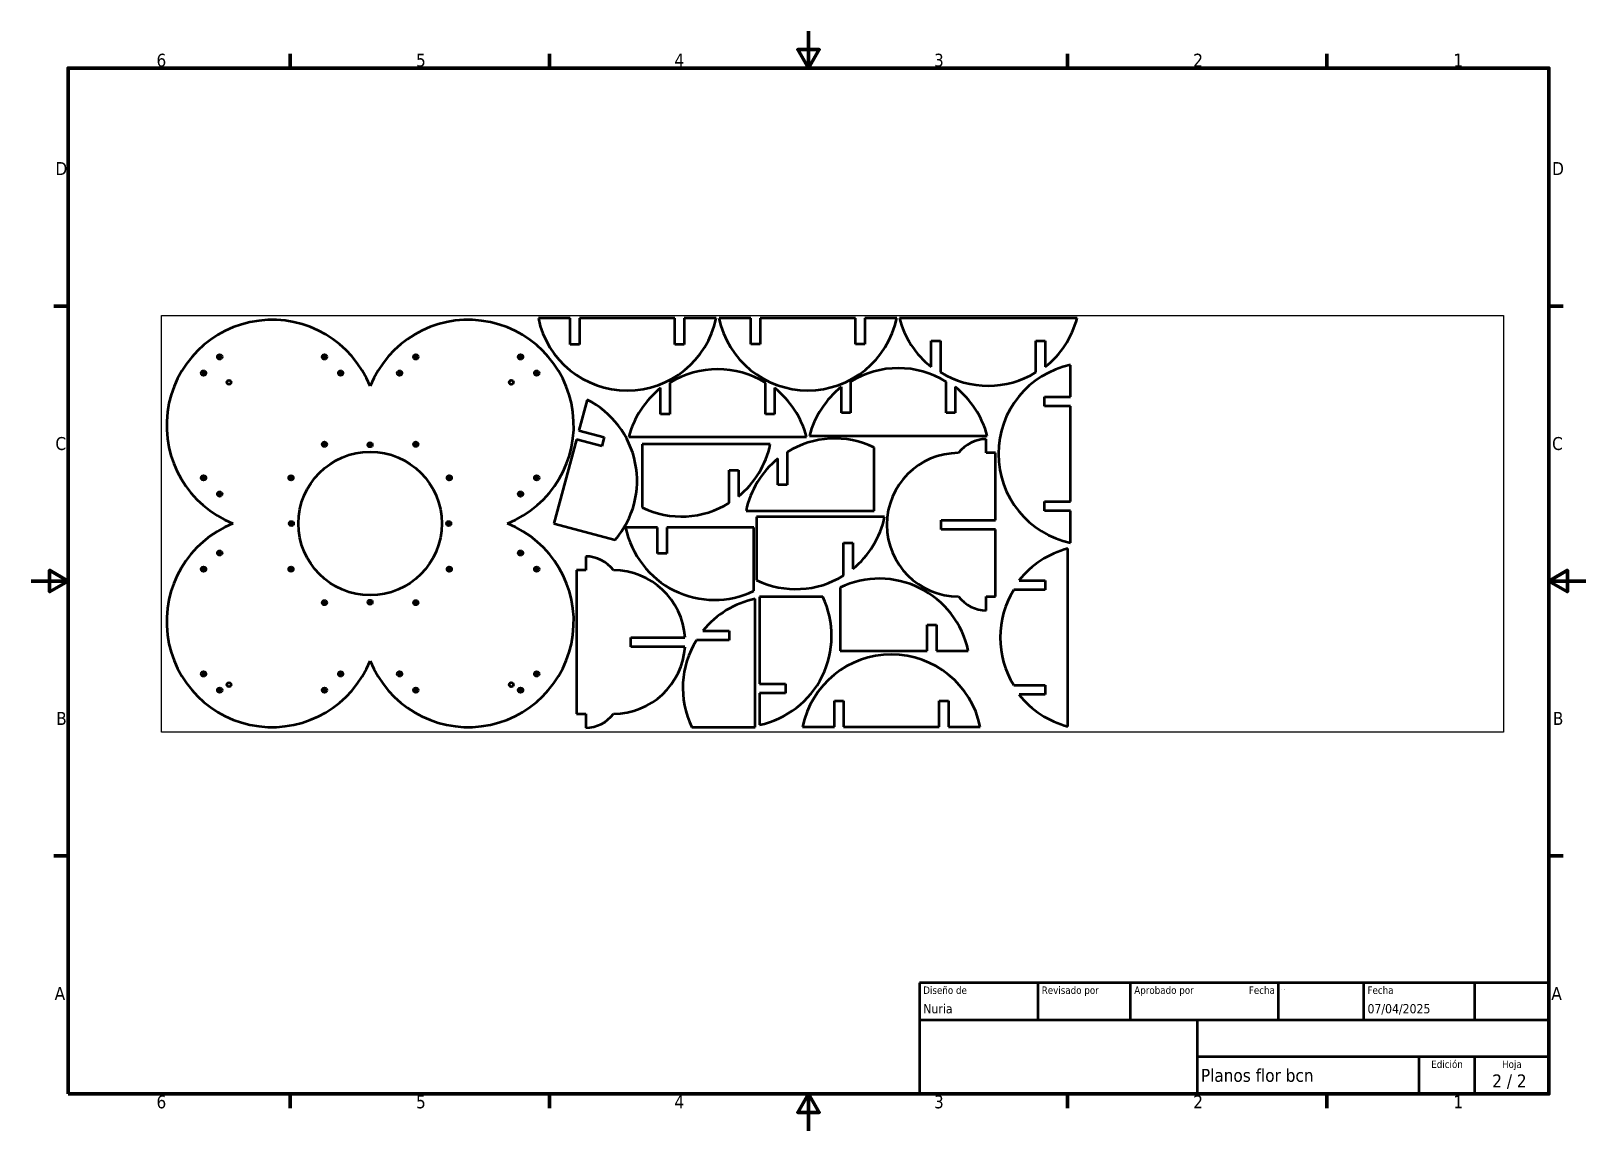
# Model space of a CAD drawing. Header units: millimetres. Extents: x 0 to 3360, y 0 to 2376.
import ezdxf
from ezdxf.enums import TextEntityAlignment as Align

# ---------------------------------------------------------------- set-up
doc = ezdxf.new("R2018")
doc.units = ezdxf.units.MM
doc.header["$LTSCALE"] = 8
for name, color, linetype, lineweight in [('Borde (ISO)', 7, 'Continuous', 70), ('Geometría de boceto (ISO)', 7, 'Continuous', 25), ('Título (ISO)', 7, 'Continuous', 50), ('Visible (ISO)', 7, 'Continuous', 50)]:
    doc.layers.add(name, color=color, linetype=linetype, lineweight=lineweight)
doc.styles.add('Estilo de texto39', font='tahoma.ttf')
doc.styles.add('Estilo de texto41', font='tahoma.ttf')
doc.styles.add('Texto de nota (ISO)', font='tahoma.ttf')

# ---------------------------------------------------------------- blocks, each defined once
blk = doc.blocks.new('Marcos Marco por defecto')
at = {"layer": 'Borde (ISO)'}
for p, q in [((70, 287), (70, 290.9)), ((140, 287), (140, 290.9)), ((280, 287), (280, 290.9)), ((350, 287), (350, 290.9)), ((10, 222.75), (6.1, 222.75)), ((410, 222.75), (413.9, 222.75)), ((10, 74.25), (6.1, 74.25)), ((410, 74.25), (413.9, 74.25)), ((70, 10), (70, 6.1)), ((140, 10), (140, 6.1)), ((280, 10), (280, 6.1)), ((350, 10), (350, 6.1))]:
    blk.add_line(p, q, dxfattribs=at)
at = {"layer": 'Borde (ISO)', "flags": 128}
for points in [[(210, 297), (210, 287), (207.11, 292), (212.89, 292), (210, 287)], [(10, 10), (10, 287), (410, 287), (410, 10), (10, 10)], [(0, 148.5), (10, 148.5), (5, 151.39), (5, 145.61), (10, 148.5)], [(420, 148.5), (410, 148.5), (415, 151.39), (415, 145.61), (410, 148.5)], [(210, 0), (210, 10), (207.11, 5), (212.89, 5), (210, 10)]]:
    blk.add_lwpolyline(points, dxfattribs=at)
at = {"layer": 'Borde (ISO)', "char_height": 3.5, "attachment_point": 7, "style": 'Texto de nota (ISO)'}
for s, insert in [('6', (33.88, 287.33)), ('5', (103.98, 287.33)), ('4', (173.78, 287.4)), ('3', (243.91, 287.33)), ('2', (313.94, 287.4)), ('1', (384.21, 287.4)), ('D', (6.57, 258.13)), ('D', (410.87, 258.13)), ('C', (6.56, 183.81)), ('C', (410.86, 183.81)), ('B', (6.78, 109.63)), ('B', (411.08, 109.63)), ('A', (6.36, 35.38)), ('A', (410.66, 35.38)), ('6', (33.88, 6.03)), ('5', (103.98, 6.03)), ('4', (173.78, 6.1)), ('3', (243.91, 6.03)), ('2', (313.94, 6.1)), ('1', (384.21, 6.1))]:
    blk.add_mtext(s, dxfattribs=dict(at, insert=insert))
blk = doc.blocks.new('Cajetines ISO')
at = {"layer": 'Título (ISO)'}
for p, q in [((270.07, 130), (100.07, 130)), ((100.07, 130), (100.07, 100)), ((132.07, 120), (132.07, 130)), ((157.07, 120), (157.07, 130)), ((197.07, 120), (197.07, 130)), ((220.07, 120), (220.07, 130)), ((250.07, 120), (250.07, 130)), ((270.07, 100), (270.07, 130)), ((100.07, 120), (270.07, 120)), ((175.07, 120), (175.07, 100)), ((270.07, 110), (175.07, 110)), ((235.07, 100), (235.07, 110)), ((250.07, 100), (250.07, 110)), ((100.07, 100), (270.07, 100))]:
    blk.add_line(p, q, dxfattribs=at)
at = {"layer": 'Título (ISO)', "style": 'Estilo de texto41'}
for s, p in [('Diseño de', (101.07, 129)), ('Revisado por', (133.07, 129)), ('Aprobado por', (158.07, 129)), ('Fecha', (221.07, 129))]:
    blk.add_text(s, height=2, dxfattribs=at).set_placement(p, align=Align.TOP_LEFT)
blk.add_text('Fecha', height=2, dxfattribs=at).set_placement((196.07, 129), align=Align.TOP_RIGHT)
for s, p in [('Edición', (242.57, 109)), ('Hoja', (260.07, 109))]:
    blk.add_text(s, height=2, dxfattribs=at).set_placement(p, align=Align.TOP_CENTER)
at = {"layer": 'Título (ISO)', "style": 'Texto de nota (ISO)'}
blk.add_text('2 / 2 ', height=3.5, dxfattribs=at).set_placement((260.07, 103.5), align=Align.MIDDLE_CENTER)
at = {"layer": 'Título (ISO)', "lineweight": 30, "flags": 104}
blk.add_attdef('Escala_de_vista_inicial', text='', height=3.5, dxfattribs=at).set_placement((197.87, 128.34), align=Align.TOP_LEFT)
at = {"layer": 'Título (ISO)', "style": 'Estilo de texto39'}
for tag, p in [('AUTOR', (101.07, 121)), ('COMPROBADO_POR', (133.07, 121)), ('APROBADO_POR_ING.', (158.07, 121)), ('FECHA_DE_CREACIÓN', (221.07, 121))]:
    blk.add_attdef(tag, text='', height=2.5, dxfattribs=at).set_placement(p, align=Align.BOTTOM_LEFT)
blk.add_attdef('FECHA_DE_APROBACIÓN_DE_ING.', text='', height=2.5, dxfattribs=at).set_placement((196.07, 121), align=Align.BOTTOM_RIGHT)
at = {"layer": 'Título (ISO)', "style": 'Texto de nota (ISO)'}
for tag, p in [('TÍTULO', (222.57, 115)), ('Nº_DE_REVISIÓN', (242.57, 103.5))]:
    blk.add_attdef(tag, text='', height=3.5, dxfattribs=at).set_placement(p, align=Align.MIDDLE_CENTER)
at = {"layer": 'Título (ISO)', "lineweight": 30, "flags": 104}
blk.add_attdef('EMPRESA', text='', height=3.5, dxfattribs=at).set_placement((137.41, 109.96), align=Align.MIDDLE_CENTER)
at = {"layer": 'Título (ISO)', "style": 'Texto de nota (ISO)'}
blk.add_attdef('Nº_DE_PIEZA', text='', height=3.5, dxfattribs=at).set_placement((176.07, 105), align=Align.MIDDLE_LEFT)

msp = doc.modelspace()

# ---------------------------------------------------------------- linework, layer by layer
at = {"layer": 'Geometría de boceto (ISO)'}
for p, q in [((281.6, 1761.3), (3181.6, 1761.3)), ((281.6, 861.3), (281.6, 1761.3)), ((3181.6, 1761.3), (3181.6, 861.3)), ((3181.6, 861.3), (281.6, 861.3))]:
    msp.add_line(p, q, dxfattribs=at)
at = {"layer": 'Visible (ISO)'}
for p, q in [((1165.1, 1755.6), (1096.2, 1755.6)), ((1165.1, 1699.2), (1165.1, 1755.6)), ((1185.1, 1755.6), (1185.1, 1699.2)), ((1391.4, 1755.6), (1185.1, 1755.6)), ((1391.4, 1699.2), (1391.4, 1755.6)), ((1411.4, 1755.6), (1411.4, 1699.2)), ((1480.3, 1755.6), (1411.4, 1755.6)), ((1555.5, 1756), (1486.6, 1756)), ((1555.5, 1699.7), (1555.5, 1756)), ((1575.5, 1756), (1575.5, 1699.7)), ((1781.8, 1756), (1575.5, 1756)), ((1781.8, 1699.7), (1781.8, 1756)), ((1801.8, 1756), (1801.8, 1699.7)), ((1870.7, 1756), (1801.8, 1756)), ((2260.4, 1756), (1876.3, 1756)), ((1185.1, 1699.2), (1165.1, 1699.2)), ((1411.4, 1699.2), (1391.4, 1699.2)), ((1575.5, 1699.7), (1555.5, 1699.7)), ((1801.8, 1699.7), (1781.8, 1699.7)), ((1945.2, 1706.7), (1965.2, 1706.7)), ((1945.2, 1650.4), (1945.2, 1706.7)), ((1965.2, 1706.7), (1965.2, 1639.1)), ((2171.5, 1706.7), (2191.5, 1706.7)), ((2171.5, 1639.1), (2171.5, 1706.7)), ((2191.5, 1706.7), (2191.5, 1650.4)), ((2246.5, 1585.7), (2246.5, 1654.6)), ((1380.5, 1616.2), (1380.5, 1548.6)), ((1586.8, 1548.6), (1586.8, 1616.2)), ((1771, 1618.6), (1771, 1551)), ((1977.3, 1551), (1977.3, 1618.6)), ((1201.7, 1579.6), (1183.9, 1513)), ((1360.5, 1548.6), (1360.5, 1605)), ((1606.8, 1605), (1606.8, 1548.6)), ((1751, 1551), (1751, 1607.4)), ((1997.3, 1607.4), (1997.3, 1551)), ((2190.1, 1565.7), (2190.1, 1585.7)), ((2190.1, 1585.7), (2246.5, 1585.7)), ((1380.5, 1548.6), (1360.5, 1548.6)), ((1606.8, 1548.6), (1586.8, 1548.6)), ((1771, 1551), (1751, 1551)), ((1997.3, 1551), (1977.3, 1551)), ((2246.5, 1565.7), (2190.1, 1565.7)), ((2246.5, 1359.4), (2246.5, 1565.7)), ((1183.9, 1513), (1238.3, 1498.5)), ((1178.7, 1493.7), (1130, 1312.2)), ((1233.1, 1479.1), (1178.7, 1493.7)), ((1238.3, 1498.5), (1233.1, 1479.1)), ((1291.6, 1499.4), (1675.7, 1499.4)), ((1320.7, 1483.6), (1320.7, 1346.6)), ((1597.5, 1483.6), (1320.7, 1483.6)), ((1682.1, 1501.7), (2066.2, 1501.7)), ((2064.3, 1464.6), (2064.3, 1494.6)), ((1613.9, 1396), (1613.9, 1452.4)), ((1633.9, 1466.5), (1633.9, 1396)), ((1821.8, 1339.6), (1821.8, 1476.6)), ((2084.3, 1464.6), (2064.3, 1464.6)), ((2084.3, 1319.6), (2084.3, 1464.6)), ((1508.6, 1427.2), (1528.6, 1427.2)), ((1508.6, 1356.7), (1508.6, 1427.2)), ((1528.6, 1427.2), (1528.6, 1370.9)), ((1633.9, 1396), (1613.9, 1396)), ((2190.1, 1339.4), (2190.1, 1359.4)), ((2190.1, 1359.4), (2246.5, 1359.4)), ((1130, 1312.2), (1262.3, 1276.8)), ((1545, 1339.6), (1821.8, 1339.6)), ((1567.7, 1326.7), (1567.7, 1189.7)), ((1844.5, 1326.7), (1567.7, 1326.7)), ((1966.8, 1299.6), (1966.8, 1319.6)), ((1966.8, 1319.6), (2084.3, 1319.6)), ((2246.5, 1339.4), (2190.1, 1339.4)), ((2246.5, 1270.5), (2246.5, 1339.4)), ((1353.7, 1303.4), (1284.8, 1303.4)), ((1353.7, 1247.1), (1353.7, 1303.4)), ((1561.6, 1303.4), (1373.7, 1303.4)), ((1373.7, 1303.4), (1373.7, 1247.1)), ((1561.6, 1166.5), (1561.6, 1303.4)), ((2084.3, 1299.6), (1966.8, 1299.6)), ((2084.3, 1154.6), (2084.3, 1299.6)), ((1373.7, 1247.1), (1353.7, 1247.1)), ((1755.5, 1270.3), (1775.5, 1270.3)), ((1755.5, 1199.8), (1755.5, 1270.3)), ((1775.5, 1270.3), (1775.5, 1214)), ((2240.5, 873.8), (2240.5, 1257.9)), ((1198.5, 1211.1), (1178.5, 1211.1)), ((1178.5, 1211.1), (1178.5, 901.1)), ((1198.5, 1241.1), (1198.5, 1211.1)), ((2134.9, 1189), (2191.3, 1189)), ((2191.3, 1189), (2191.3, 1169)), ((1564.7, 872.5), (1564.7, 1149.3)), ((1710.8, 1153.8), (1573.8, 1153.8)), ((1573.8, 1153.8), (1573.8, 965.9)), ((1748.4, 1173.8), (1748.4, 1036.9)), ((2064.3, 1124.6), (2064.3, 1154.6)), ((2064.3, 1154.6), (2084.3, 1154.6)), ((2191.3, 1169), (2123.7, 1169)), ((1452, 1080.4), (1508.3, 1080.4)), ((1508.3, 1080.4), (1508.3, 1060.4)), ((1936.3, 1036.9), (1936.3, 1093.3)), ((1936.3, 1093.3), (1956.3, 1093.3)), ((1956.3, 1093.3), (1956.3, 1036.9)), ((1296, 1066.1), (1413.1, 1066.1)), ((1296, 1046.1), (1296, 1066.1)), ((1413.1, 1046.1), (1296, 1046.1)), ((1508.3, 1060.4), (1437.8, 1060.4)), ((1748.4, 1036.9), (1936.3, 1036.9)), ((1956.3, 1036.9), (2025.2, 1036.9)), ((1573.8, 965.9), (1630.2, 965.9)), ((1573.8, 945.9), (1573.8, 877)), ((1630.2, 945.9), (1573.8, 945.9)), ((1630.2, 965.9), (1630.2, 945.9)), ((2123.7, 962.7), (2191.3, 962.7)), ((2191.3, 942.7), (2134.9, 942.7)), ((2191.3, 962.7), (2191.3, 942.7)), ((1735.9, 873), (1735.9, 929.3)), ((1735.9, 929.3), (1755.9, 929.3)), ((1755.9, 929.3), (1755.9, 873)), ((1962.2, 873), (1962.2, 929.3)), ((1962.2, 929.3), (1982.2, 929.3)), ((1982.2, 929.3), (1982.2, 873)), ((1178.5, 901.1), (1198.5, 901.1)), ((1198.5, 901.1), (1198.5, 871.1)), ((1427.8, 872.5), (1564.7, 872.5)), ((1667, 873), (1735.9, 873)), ((1755.9, 873), (1962.2, 873)), ((1982.2, 873), (2051.1, 873))]:
    msp.add_line(p, q, dxfattribs=at)
for centre, radius in [((407.7, 1672.2), 5), ((407.7, 1672.2), 2.25), ((634, 1672.2), 5), ((634, 1672.2), 2.25), ((831.4, 1672.2), 5), ((831.4, 1672.2), 2.25), ((1057.7, 1672.2), 5), ((1057.7, 1672.2), 2.25), ((372.7, 1637.2), 5), ((372.7, 1637.2), 2.25), ((427.7, 1617.2), 4.5), ((669, 1637.2), 5), ((669, 1637.2), 2.25), ((796.4, 1637.2), 5), ((796.4, 1637.2), 2.25), ((1037.7, 1617.2), 4.5), ((1092.7, 1637.2), 5), ((1092.7, 1637.2), 2.25), ((634, 1483.3), 5), ((634, 1483.3), 2.25), ((732.7, 1482.2), 4.7), ((732.7, 1482.2), 2.25), ((831.4, 1483.3), 5), ((831.4, 1483.3), 2.25), ((732.7, 1312.2), 155), ((372.7, 1410.9), 5), ((372.7, 1410.9), 2.25), ((561.7, 1410.9), 5), ((561.7, 1410.9), 2.25), ((903.8, 1410.9), 5), ((903.8, 1410.9), 2.25), ((1092.7, 1410.9), 5), ((1092.7, 1410.9), 2.25), ((407.7, 1375.9), 5), ((407.7, 1375.9), 2.25), ((1057.7, 1375.9), 5), ((1057.7, 1375.9), 2.25), ((562.7, 1312.2), 4.7), ((562.7, 1312.2), 2.25), ((902.7, 1312.2), 4.7), ((902.7, 1312.2), 2.25), ((407.7, 1248.5), 5), ((407.7, 1248.5), 2.25), ((1057.7, 1248.5), 5), ((1057.7, 1248.5), 2.25), ((372.7, 1213.5), 5), ((372.7, 1213.5), 2.25), ((561.7, 1213.5), 5), ((561.7, 1213.5), 2.25), ((903.8, 1213.5), 5), ((903.8, 1213.5), 2.25), ((1092.7, 1213.5), 5), ((1092.7, 1213.5), 2.25), ((634, 1141.2), 5), ((634, 1141.2), 2.25), ((732.7, 1142.2), 4.7), ((732.7, 1142.2), 2.25), ((831.4, 1141.2), 5), ((831.4, 1141.2), 2.25), ((372.7, 987.2), 5), ((372.7, 987.2), 2.25), ((669, 987.2), 5), ((669, 987.2), 2.25), ((796.4, 987.2), 5), ((796.4, 987.2), 2.25), ((1092.7, 987.2), 5), ((1092.7, 987.2), 2.25), ((407.7, 952.2), 5), ((407.7, 952.2), 2.25), ((427.7, 964.2), 4.5), ((634, 952.2), 5), ((634, 952.2), 2.25), ((831.4, 952.2), 5), ((831.4, 952.2), 2.25), ((1037.7, 964.2), 4.5), ((1057.7, 952.2), 5), ((1057.7, 952.2), 2.25)]:
    msp.add_circle(centre, radius, dxfattribs=at)
for centre, radius, start, end in [((520.9, 1524.1), 228.1, 21.7868, 248.2132), ((944.6, 1524.1), 228.1, 291.7868, 158.2132), ((1288.3, 1795.6), 196.2, 191.7647, 348.2353), ((1678.6, 1796), 196.2, 191.7647, 348.2353), ((2068.4, 1806), 198.5, 194.5922, 231.6457), ((2068.4, 1806), 198.5, 308.3543, 345.4078), ((1874.1, 1451.7), 196.2, 58.2786, 121.7214), ((2286.5, 1462.6), 196.2, 101.7647, 258.2353), ((1483.7, 1449.4), 196.2, 58.2786, 121.7214), ((2068.4, 1806), 196.2, 238.2786, 301.7214), ((1113.3, 1404.4), 196.2, 319.4088, 63.2353), ((1483.7, 1449.4), 198.5, 128.3543, 165.4078), ((1483.7, 1449.4), 198.5, 14.5922, 51.6457), ((1874.1, 1451.7), 198.5, 128.3543, 165.4078), ((1874.1, 1451.7), 198.5, 14.5922, 51.6457), ((1405.4, 1523.6), 196.2, 308.8833, 348.2353), ((1737.1, 1299.6), 196.2, 64.4088, 121.7214), ((2064.3, 1419.6), 75, 90, 143.1301), ((1737.1, 1299.6), 196.2, 128.8833, 168.2353), ((2004.3, 1309.6), 155, 90, 270), ((1405.4, 1523.6), 196.2, 244.4088, 301.7214), ((520.9, 1100.4), 228.1, 111.7868, 338.2132), ((944.6, 1100.4), 228.1, 201.7868, 68.2132), ((1652.4, 1366.7), 196.2, 308.8833, 348.2353), ((1476.9, 1343.4), 196.2, 191.7647, 295.5912), ((2290.5, 1065.9), 198.5, 104.5922, 141.6457), ((1198.5, 1166.1), 75, 36.8699, 90), ((1258.5, 1056.1), 155, 3.6991, 90), ((1652.4, 1366.7), 196.2, 244.4088, 301.7214), ((1833.1, 996.9), 196.2, 11.7647, 115.5912), ((1604.7, 957.3), 196.2, 101.7647, 141.1167), ((1533.8, 1069.1), 196.2, 281.7647, 25.5912), ((2064.3, 1199.6), 75, 216.8699, 270), ((2290.5, 1065.9), 196.2, 148.2786, 211.7214), ((1258.5, 1056.1), 155, 270, 356.3009), ((1604.7, 957.3), 196.2, 148.2786, 205.5912), ((1859.1, 833), 196.2, 11.7647, 168.2353), ((2290.5, 1065.9), 198.5, 218.3543, 255.4078), ((1198.5, 946.1), 75, 270, 323.1301)]:
    msp.add_arc(centre, radius, start, end, dxfattribs=at)

# ---------------------------------------------------------------- block references
at = {"xscale": 8, "yscale": 8, "zscale": 8}
msp.add_blockref('Marcos Marco por defecto', (0, 0), dxfattribs=at)
ref = msp.add_blockref('Cajetines ISO', (1119.4, -720), dxfattribs=dict(xscale=8, yscale=8, zscale=8))
ref.add_attrib('Nº_DE_PIEZA', 'Planos flor bcn', dxfattribs={"layer": 'Título (ISO)', "height": 28, "style": 'Texto de nota (ISO)'}).set_placement((2528, 120), align=Align.MIDDLE_LEFT)
ref.add_attrib('AUTOR', 'Nuria', dxfattribs={"layer": 'Título (ISO)', "height": 20, "style": 'Estilo de texto39'}).set_placement((1928, 248), align=Align.BOTTOM_LEFT)
ref.add_attrib('FECHA_DE_CREACIÓN', '07/04/2025', dxfattribs={"layer": 'Título (ISO)', "height": 20, "style": 'Estilo de texto39'}).set_placement((2888, 248), align=Align.BOTTOM_LEFT)
lines = msp.add_mtext('1 : 8', dxfattribs={"layer": 'Título (ISO)', "insert": (2702.4, 306.7), "char_height": 2.5, "attachment_point": 1})
ref.add_attrib('Escala_de_vista_inicial', '', (2702.4, 306.7), dxfattribs={"flags": 104}).embed_mtext(lines)

doc.saveas('drawing.dxf')
